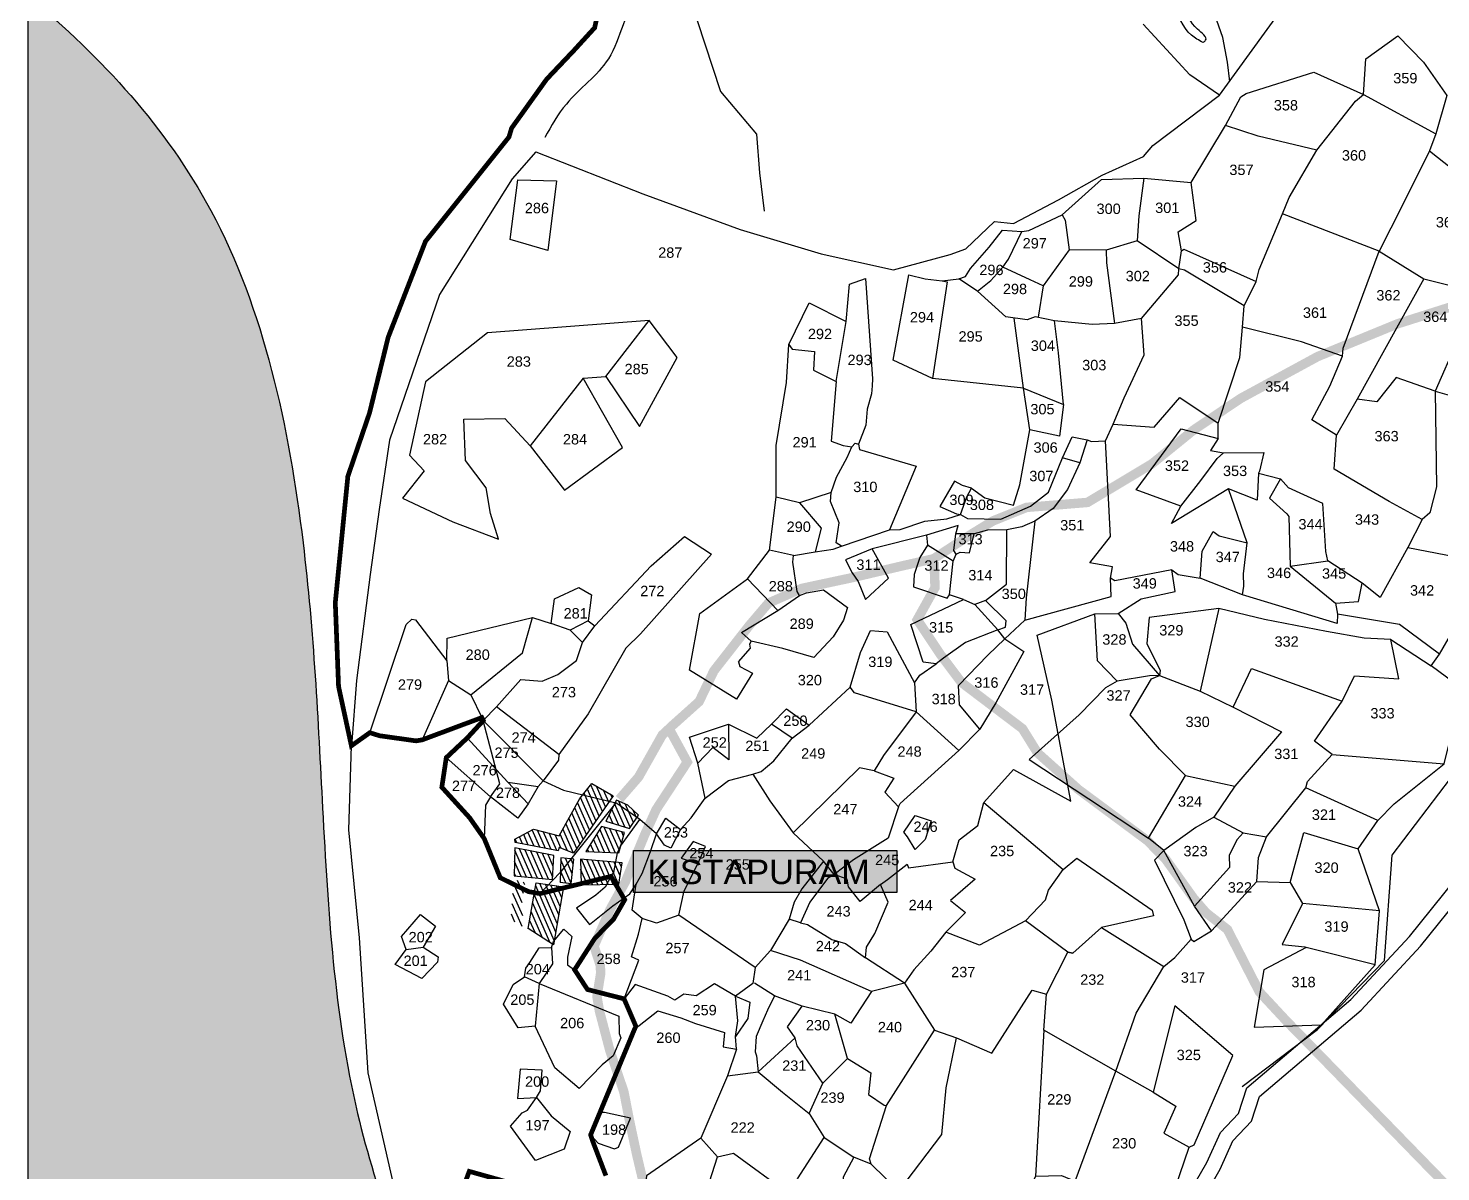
# Model space of a CAD drawing. Header units: millimetres. Extents: x 380985 to 388846, y 1838250 to 1848297.
# Drawn here: x 380985 to 383978, y 1842512 to 1844937 of the extents above; entities that cross this region are included whole.
import ezdxf
from ezdxf.enums import TextEntityAlignment as Align

# ---------------------------------------------------------------- set-up
doc = ezdxf.new("R2010")
doc.units = ezdxf.units.MM
for name, color, linetype in [('BND', 6, 'Continuous'), ('DIMENSION', 1, 'Continuous'), ('Hills', 3, 'Continuous'), ('Plot', 2, 'Continuous'), ('ROADS', 50, 'Continuous'), ('Stream', 4, 'Continuous'), ('TEXT', 7, 'Continuous'), ('VILLAGE AREA', 1, 'Continuous')]:
    doc.layers.add(name, color=color, linetype=linetype)
doc.styles.get("Standard").update_dxf_attribs({"font": 'arial.ttf'})

# ---------------------------------------------------------------- blocks, each defined once
blk = doc.blocks.new('CHITT')
at = {"layer": 'BND', "lineweight": 30, "const_width": 10}
for points in [[(-3159.1, -799.9), (-3122.5, -700.3), (-2973.2, -742.1)], [(-2832.9, -709.4), (-2861.5, -634.6), (-2865.2, -622.8), (-2772.1, -398.7), (-2769.3, -392.8), (-2794.4, -334.5), (-2872, -314.7), (-2899.2, -272.9), (-2880.2, -243.3), (-2856.2, -205.9), (-2816.9, -166.2), (-2793, -124.4), (-2822.1, -74.9), (-2972.3, -111.5), (-2996.7, -107.3), (-3056.8, -77.8), (-3090.8, 5.3), (-3121.8, 49.5), (-3180.6, 114.1), (-3171.2, 176.8), (-3126.7, 218.6), (-3092.8, 255.4), (-3095.9, 261.7), (-3222.3, 214.5), (-3235.3, 212.4), (-3312.4, 223.2), (-3333.3, 229.7), (-3372.3, 201.9), (-3399.5, 327.7), (-3406.4, 505.4), (-3379.8, 773.1), (-3334, 907.1), (-3294.3, 1068.1), (-3215.3, 1271.2), (-3038.4, 1492.4), (-3032.6, 1511.6), (-2958.3, 1615.3), (-2899.9, 1676.9), (-2856.7, 1724.2), (-2839.3, 1802.7)]]:
    blk.add_lwpolyline(points, dxfattribs=at)
at = {"layer": 'Hills', "color": 0}
for points in [[(-2037.8, -2398.7), (-2156.4, -2301.2), (-2162.9, -2186), (-2135.6, -2059.1), (-2175.5, -1890.8), (-2221.6, -1821.9), (-2261.9, -1710.2), (-2232.6, -1631.1), (-2239.8, -1550.5), (-2180.8, -1501.8), (-2171.8, -1434.2), (-2053.3, -1343.2), (-1976, -1253.7), (-1917.8, -1136.8), (-1776.1, -1029.2), (-1647.4, -884.1), (-1641.7, -825.2), (-1559.2, -681.4), (-1530.5, -618.1), (-1492.3, -577.5), (-1474.5, -523.2), (-1253.8, -335.8), (-1129.7, -202.2), (-1033.6, -83.2)], [(-2017.8, -2374.5), (-2125.9, -2285.7), (-2131.3, -2188.5), (-2103.5, -2058.8), (-2146.3, -1878), (-2193.4, -1807.7), (-2228.5, -1710.4), (-2200.7, -1635.4), (-2207.1, -1564.2), (-2151.3, -1518.2), (-2142.4, -1451.1), (-2031.6, -1366.1), (-1949.7, -1271.2), (-1893, -1157.3), (-1754.6, -1052.3), (-1617.1, -897.2), (-1611.1, -835), (-1531.2, -695.7), (-1504.1, -635.8), (-1464.6, -593.9), (-1447.4, -541.4), (-1232.1, -358.5), (-1106, -222.8), (-1009.3, -103)]]:
    blk.add_lwpolyline(points, dxfattribs=at)
at = {"layer": 'Plot', "color": 0}
for points in [[(-1510.3, 1610.3), (-1515.2, 1651), (-1525.1, 1703.2), (-1559.1, 1800.7)], [(-2981.6, 1461), (-2754.6, 1372.4), (-2548.3, 1296.5), (-2376.9, 1244.9), (-2223.5, 1211), (-2103.3, 1243.5), (-2069.7, 1255.4), (-2009.3, 1313.2), (-1968.8, 1309.3), (-1873.5, 1359.7), (-1781.1, 1411.5), (-1693.5, 1451.6), (-1673.4, 1474.7), (-1532.6, 1581.1), (-1367.5, 1808.8)], [(-1532.6, 1581.1), (-1595.2, 1624.1), (-1694.3, 1731.8)], [(-2639.6, 1739.7), (-2589.9, 1589.1), (-2513.9, 1498.7), (-2507.4, 1416.3), (-2497.7, 1335.2)], [(-2551.8, 380.1), (-2549.3, 370.3), (-2522.5, 356.1), (-2555.8, 300.5), (-2655.4, 362.4), (-2633.6, 482.5), (-2532.8, 555.6), (-2486.1, 616.5), (-2472.2, 728.8), (-2472, 838.9), (-2450.1, 972.1), (-2444.9, 1052.6), (-2402.4, 1141.1), (-2323.7, 1101.2), (-2316.7, 1180.9), (-2282.9, 1192.4), (-2267.5, 979.8), (-2268.3, 965), (-2269.6, 947.8), (-2279, 915.6), (-2281.9, 881.8), (-2297.6, 841.6), (-2295.6, 829.9), (-2175.4, 794.7), (-2231.6, 660), (-2209.3, 660.3), (-2156.6, 678.3), (-2110.6, 682.9), (-2081.2, 692.1), (-2068.1, 729.8), (-2058, 748.2), (-2029.7, 727.9), (-1969, 712.2), (-1955.7, 754.9), (-1934.1, 872), (-1947.7, 960), (-2140.4, 980.6), (-2224.3, 1019.2), (-2190.8, 1200.6), (-2156.2, 1191.6), (-2120.2, 1187.7), (-2084.8, 1191.7), (-2070.4, 1196.6), (-2060, 1213.5), (-2020.7, 1258.8), (-1992.5, 1295.1), (-1951.2, 1292), (-1936.4, 1294.3), (-1865.6, 1327.7), (-1782.8, 1402.6), (-1692.5, 1405.4), (-1592.2, 1396.4), (-1519.9, 1516.8), (-1487, 1578.1), (-1475.9, 1584.5), (-1332.4, 1629.7), (-1227, 1582.8), (-1222.4, 1658.4), (-1154.3, 1707.3), (-1099.9, 1651.1), (-1050.8, 1580.9), (-1074, 1499.3), (-1087.2, 1463.2), (-992.8, 1388.3)], [(-1944.8, 468.3), (-1761.8, 518.7), (-1763.5, 557.4), (-1759.2, 581.4), (-1807.1, 590), (-1763.5, 645.9), (-1774, 848.3), (-1757.4, 884), (-1670.9, 877.2), (-1616.2, 940.2), (-1535.3, 885.7), (-1489.4, 1025.1), (-1483.8, 1089.7), (-1480.2, 1134.4), (-1454.3, 1186.5), (-1448.5, 1211.6), (-1398.8, 1329.6), (-1384.8, 1364.2), (-1326.4, 1464.8), (-1243.9, 1568.3), (-1227, 1582.8), (-1074, 1499.3), (-1087.2, 1463.2), (-1144.5, 1348.1), (-1193.9, 1250.3), (-1398.8, 1329.6)], [(-1532.6, 1581.1), (-1532.6, 1581.1), (-1532.6, 1581.1)], [(-1326.4, 1464.8), (-1450.1, 1494.3), (-1519.9, 1516.8)], [(-2981.6, 1461), (-3031.8, 1403.6), (-3185.9, 1158.9), (-3291.6, 849.9), (-3313.1, 703.2), (-3332.6, 564.9), (-3361.2, 340.1), (-3372.3, 201.9), (-3333.3, 229.7), (-3256.4, 459.3), (-3244.5, 470.6), (-3236.5, 469.3), (-3170.1, 381.7), (-3169.2, 430.3), (-2988.3, 473.6), (-2948.9, 461.1), (-2941.6, 513.5), (-2890, 537.8), (-2863.3, 522.2), (-2870.8, 466.6), (-2856.1, 456.6)], [(-3019.5, 1401.8), (-2937.6, 1399.9), (-2956.1, 1252), (-3035.7, 1275.1), (-3019.5, 1401.8)], [(-1692.5, 1405.4), (-1703.3, 1325.5), (-1707.1, 1272.2)], [(-1697.5, 1107.6), (-1619.2, 1200.5), (-1618.7, 1213.4), (-1613, 1251.4), (-1620, 1291.4), (-1581.7, 1315.4), (-1592.2, 1396.4)], [(-1865.6, 1327.7), (-1859.3, 1316.6), (-1851, 1253.7), (-1905.9, 1177.2), (-1916.8, 1110.3)], [(-2045.3, 1165.9), (-2017.2, 1188.2), (-1991.9, 1216.8), (-1979.4, 1233.4), (-1951.2, 1292)], [(-934.3, 1302.8), (-983.7, 1163.2), (-1075.3, 954), (-1020.6, 937.9), (-985.3, 923.3), (-933.3, 911.8)], [(-1480.2, 1134.4), (-1606.4, 1210.4), (-1618.7, 1213.4), (-1707.1, 1272.2), (-1772.7, 1252.5), (-1851, 1253.7)], [(-1772.7, 1252.5), (-1771.7, 1225.8), (-1755.1, 1097.3)], [(-1613, 1251.4), (-1613, 1251.4), (-1607.9, 1254.7), (-1454.3, 1186.5)], [(-1284.3, 860.4), (-1337, 893.1), (-1298.8, 964.2), (-1271.4, 1027.7), (-1270.4, 1045.2), (-1193.9, 1250.3), (-1099.2, 1191.9), (-983.7, 1163.2)], [(-1905.9, 1177.2), (-1933.7, 1190.1), (-1991.9, 1216.8)], [(-2120.2, 1187.7), (-2109.5, 1185.7), (-2140.4, 980.6)], [(-1812.8, 850.4), (-1803.9, 847.2), (-1774, 848.3), (-1757.4, 884), (-1734.5, 939.8), (-1692, 1030.7), (-1697.5, 1107.6), (-1755.1, 1097.3), (-1802, 1095.1), (-1882, 1103), (-1923.3, 1111.4), (-1939.8, 1104.8), (-1984.9, 1111.2), (-2045.3, 1165.9), (-2084.8, 1191.7)], [(-1099.2, 1191.9), (-1240.9, 937)], [(-1947.7, 960), (-1967.8, 1108.5)], [(-2881.2, 981), (-2833.2, 985.2), (-2761.6, 878.6), (-2682, 1025.4), (-2741.2, 1103.7), (-3083.7, 1077.6), (-3214.9, 973.2), (-3249, 817.9), (-3217.8, 784.9), (-3264.3, 726.7)], [(-2833.2, 985.2), (-2741.2, 1103.7)], [(-2344.9, 973.9), (-2323.7, 1101.2)], [(-1947.7, 960), (-1863.2, 925.8), (-1873.3, 1034.8), (-1882, 1103)], [(-1271.4, 1027.7), (-1358.5, 1058.1), (-1483.8, 1089.7)], [(-2444.9, 1052.6), (-2438.4, 1042.7), (-2390.7, 1038.1), (-2393.1, 998.6), (-2344.9, 973.9), (-2355.1, 847.8), (-2330, 838.5), (-2311.3, 835.9), (-2304.8, 843.5), (-2297.6, 841.6)], [(-3264.3, 726.7), (-3157.1, 677), (-3060.6, 640.2), (-3077.2, 694.6), (-3086.6, 749), (-3130.1, 806.9), (-3133.7, 894.5), (-3046.9, 895.9), (-2993.2, 838), (-2920.4, 744), (-2797.9, 834), (-2881.2, 981), (-2993.2, 838)], [(-1075.3, 954), (-1157.7, 982.7), (-1199.1, 931.3), (-1240.9, 937), (-1284.3, 860.4)], [(-1075.3, 954), (-1072.4, 750.9), (-1086.9, 696), (-1102.7, 681.9), (-1173.1, 719.7), (-1289.4, 788.2), (-1284.3, 860.4)], [(-1863.2, 925.8), (-1871.8, 858), (-1934.1, 872)], [(-1633.4, 575), (-1619.9, 565), (-1573, 557.1), (-1569, 614.4), (-1545.9, 656.4), (-1532.8, 646.8), (-1473.6, 631.9), (-1513.4, 746.4), (-1633.9, 673.1), (-1614, 709.7), (-1708.9, 744.3), (-1613.9, 874.1), (-1535.4, 853.4), (-1535.3, 885.7)], [(-2081.2, 692.1), (-2066.8, 684), (-1995.9, 682.6), (-1933, 709.9), (-1894.9, 739.6), (-1865.2, 812.4), (-1844.9, 857), (-1812.8, 850.4), (-1828.5, 801.7), (-1865.2, 812.4)], [(-1535.4, 853.4), (-1551.1, 827.9), (-1523.6, 823.2), (-1438.7, 824), (-1447.9, 784.4), (-1449.5, 779.7), (-1403.3, 768.2), (-1426.2, 726.9), (-1389.7, 694), (-1385.5, 687.7), (-1382.3, 582.7), (-1302.6, 594.1), (-1307.1, 613.7), (-1313.4, 715.5), (-1386.4, 748.6), (-1403.3, 768.2)], [(-2333.8, 625.2), (-2345.1, 632), (-2338.7, 674.5), (-2356.5, 719.8), (-2355.4, 738.9), (-2344.3, 771.2), (-2321.3, 813.1), (-2311.3, 835.9)], [(-1614, 709.7), (-1571.6, 764.4), (-1537.4, 810.9), (-1523.6, 823.2)], [(-1828.5, 801.7), (-1854.8, 745.2), (-1884.9, 704.8), (-1924, 678.4), (-1951.3, 665.9), (-1983.3, 659.5), (-2024, 659.2), (-2052.1, 651.2), (-2090.9, 651.3), (-2086, 668.9), (-2153.6, 648.2), (-2268.6, 619.3), (-2324.9, 596.1), (-2311, 568.3), (-2297.9, 550.4), (-2282.8, 512.3), (-2233.7, 557), (-2268.6, 619.3)], [(-1449.5, 779.7), (-1452.8, 722.9), (-1513.4, 746.4)], [(-2058, 748.2), (-2077, 753.9), (-2093.7, 763), (-2124.9, 709.4), (-2090, 693.8), (-2081.2, 692.1)], [(-2355.4, 738.9), (-2422.5, 716.7), (-2472.2, 728.8)], [(-2422.5, 716.7), (-2376.6, 663.2), (-2389.6, 613.1)], [(-2435.5, 605.2), (-2389.6, 613.1), (-2351.5, 618.5), (-2333.8, 625.2), (-2231.6, 660)], [(-2028, 510.3), (-1983.7, 544.6), (-1983.3, 659.5)], [(-1924, 678.4), (-1942.4, 515.8), (-1944.8, 468.3), (-1987.4, 428.6), (-2002, 447.8)], [(-1102.7, 681.9), (-1133.1, 622.1), (-1192, 516), (-1229.9, 546.4), (-1302.6, 594.1)], [(-3092.8, 255.4), (-3064.8, 284.2), (-3013.4, 342.4), (-2968.3, 338.9), (-2934.7, 353.4), (-2895.1, 382.6), (-2882.7, 421), (-2856.1, 456.6), (-2737.2, 583.6), (-2666.2, 645.5), (-2608.9, 608.2), (-2759.4, 439.4), (-2790.4, 409.1), (-2870.8, 269.8), (-2932.4, 183.4), (-2933, 171.5), (-2965.8, 127.5), (-2976.7, 115.9), (-2997.4, 78.8), (-3019.8, 48.4), (-3077.6, 93.7), (-3087.8, 76.2), (-3090.8, 5.3)], [(-2270.4, -685.2), (-2274, -673.4), (-2238.5, -561), (-2136.5, -400.8), (-2089.9, -417.3), (-2015.2, -450), (-1929.7, -316), (-1899.2, -324.6), (-1853.6, -235.7), (-1843, -237.7), (-1782.2, -183.3), (-1650.6, -265.7), (-1650.6, -265.7), (-1626.9, -247.2), (-1592.2, -207.9), (-1586.5, -213.2), (-1549.5, -190.2), (-1453.3, -85.6), (-1449.8, -35.1), (-1432.9, 9.2), (-1349.1, 112.9), (-1345.7, 125.9), (-1293.8, 183.2), (-1330.7, 211.9), (-1272.1, 296.2), (-1246.5, 350.1), (-1152.1, 343.8), (-1169.3, 427), (-1083.4, 371.3), (-1066.1, 396), (-1013.7, 486.7)], [(-2153.6, 648.2), (-2151.5, 627), (-2167.6, 601.1), (-2179.8, 565.2), (-2181.1, 538.8), (-2109.6, 515), (-2104.3, 522), (-2096.5, 593.6), (-2151.5, 627)], [(-2096.5, 593.6), (-2090.5, 608.2), (-2095.2, 616.3), (-2090.9, 651.3)], [(-2090.5, 608.2), (-2081.7, 612.5), (-2062.1, 611), (-2052.1, 651.2)], [(-1483.5, 522), (-1480.9, 540.3), (-1481.7, 566.3), (-1473.6, 631.9)], [(-2468.7, 488.5), (-2422.8, 520.6), (-2427.8, 528.9), (-2436.8, 590.9), (-2435.5, 605.2), (-2486.1, 616.5)], [(-1133.1, 622.1), (-990.6, 595)], [(-2097.5, -43.8), (-2084.3, 2.7), (-2044.4, 33.3), (-2032.1, 82), (-1969.3, 151.6), (-1847.3, 84.4), (-1887.6, 298.7), (-1918.5, 436.6), (-1796.4, 482), (-1747.1, 482.5), (-1698.7, 513.6), (-1626, 529), (-1633.4, 575), (-1754.5, 551.6), (-1763.5, 557.4)], [(-1382.3, 582.7), (-1286.8, 504.3), (-1282.4, 481.2), (-1282.7, 461), (-1483.5, 522), (-1573, 557.1)], [(-1484.2, -520.3), (-1324.4, -399.4), (-1182.8, -253.1), (-1166.3, -30), (-1018.1, 165), (-877.8, 207.4), (-793.5, 247.1), (-694.6, 351.4), (-627.9, 424.7), (-597.4, 497.2), (-613.9, 593.1)], [(-2551.8, 380.1), (-2526.2, 408.7), (-2527.8, 417.1), (-2525.3, 424), (-2545.7, 442.2), (-2468.7, 488.5), (-2532.8, 555.6)], [(-1286.8, 504.3), (-1238, 508.1), (-1229.9, 546.4)], [(-2422.8, 520.6), (-2407.4, 526.4), (-2372, 532.8), (-2320.6, 494.8), (-2329, 468.3), (-2350.9, 433), (-2392.3, 389.3), (-2457.8, 408.4), (-2525.3, 424)], [(-2179.1, 335.7), (-2167.2, 351.7), (-2133.1, 375.4), (-2160.5, 379.4), (-2186.3, 458.9), (-2074.6, 512.2), (-2104.3, 522)], [(-2074.6, 512.2), (-2051, 501.2), (-2002, 447.8), (-2070.6, 420.6), (-2117.4, 387.9), (-2133.1, 375.4)], [(-2002, 447.8), (-1986.2, 453.4), (-1984.5, 467.2), (-2028, 510.3), (-2051, 501.2)], [(-1749.5, 339.2), (-1791.2, 381.7), (-1796.4, 482)], [(-1747.1, 482.5), (-1730.8, 462.2), (-1716.7, 417.5), (-1659.7, 351.3)], [(-1169.3, 427), (-1226, 430.3), (-1305.9, 444), (-1437.1, 469.5), (-1534, 492.9), (-1681.7, 473.7), (-1686.7, 418.8), (-1658.4, 361.6), (-1659.7, 351.3), (-1573.4, 317.8), (-1503.5, 283.7), (-1401, 231.8), (-1500.2, 116.4), (-1544.7, 50.3), (-1582.3, 28.7), (-1650.4, -20.3), (-1682.8, 6.1), (-1604.7, 138.8), (-1500.2, 116.4)], [(-1534, 492.9), (-1573.4, 317.8)], [(-1066.1, 396), (-1150.6, 458.9), (-1282.4, 481.2)], [(-3118.8, 309.8), (-3009.7, 399.2), (-2988.3, 473.6)], [(-2870.8, 466.6), (-2908.5, 447), (-2948.9, 461.1)], [(-2908.5, 447), (-2882.7, 421)], [(-2573.1, 247.7), (-2513.3, 217.8), (-2481.9, 248.1), (-2449.8, 280), (-2402.4, 245.7), (-2315.5, 326.5), (-2293.3, 399.8), (-2271.9, 446.1), (-2236.7, 443.5), (-2179.1, 335.7), (-2175.2, 274), (-2306.2, 314.4), (-2315.5, 326.5)], [(-1987.4, 428.6), (-1947.4, 401.8), (-2006.3, 293.1), (-2040.2, 237), (-2083.6, 288.8), (-2085.4, 329.6), (-2023.1, 393.8), (-1987.4, 428.6)], [(-3170.1, 381.7), (-3166.3, 340.5), (-3222.3, 214.5)], [(-1503.5, 283.7), (-1464.2, 365.5), (-1272.1, 296.2)], [(-1453.3, -85.6), (-1382.3, -87.9), (-1353.4, 17.9), (-1238.7, -16.5), (-1196.6, 43.3), (-1162.3, 78.9), (-1056.5, 163.7), (-1033.3, 255), (-1019.1, 323.3), (-1083.4, 371.3)], [(-3166.3, 340.5), (-3118.8, 309.8), (-3095.9, 261.7)], [(-1659.7, 351.3), (-1680.8, 350.1), (-1749.5, 339.2), (-1774.3, 324.7), (-1829.7, 267.8), (-1936, 172.8), (-1682.8, 6.1)], [(-1604.7, 138.8), (-1659.5, 195.1), (-1721.7, 267.6), (-1676.4, 344.1), (-1659.7, 351.3)], [(-2932.4, 183.4), (-3064.8, 284.2)], [(-2175.2, 274), (-2244.8, 181.4), (-2264.2, 148.5), (-2295.7, 155.1), (-2436, 17.4)], [(-2212.6, 72.8), (-2208.9, 79.3), (-2084.7, 192.3), (-2175.2, 274)], [(-3077.6, 93.7), (-3057.5, 121.3), (-3092.8, 255.4)], [(-3092.8, 255.4), (-2965.8, 127.5)], [(-2675, 24.5), (-2652.5, 49), (-2622.8, 90.8), (-2637.7, 165.3), (-2655.9, 220.4), (-2573.1, 247.7), (-2572.3, 172.5), (-2606.2, 198.1), (-2637.7, 165.3)], [(-2622.8, 90.8), (-2572.7, 128.7), (-2521.7, 142), (-2504.1, 147.5), (-2477, 170.2), (-2438.2, 217.8), (-2402.4, 245.7)], [(-2438.2, 217.8), (-2481.9, 248.1)], [(-3040.9, 125.1), (-3126.7, 218.6)], [(-2084.7, 192.3), (-2040.2, 237)], [(-3205.1, -862.4), (-3279.6, -742), (-3337, -491.1), (-3355.3, -205), (-3377.7, 24.1), (-3372.3, 201.9)], [(-1293.8, 183.2), (-1056.5, 163.7)], [(-3077.6, 93.7), (-3171.2, 176.8)], [(-2997.4, 78.8), (-3040.9, 125.1), (-2976.7, 115.9)], [(-2965.8, 127.5), (-2922.6, 108.1), (-2811.6, 81.1)], [(-2521.7, 142), (-2485.2, 85), (-2436, 17.4), (-2371.7, -42.9), (-2417.5, -101.2), (-2434.1, -129.9), (-2444.1, -165.3), (-2483.7, -232.4), (-2516.4, -267.8), (-2678.6, -157.3), (-2725.5, -174.3), (-2756, -164.2), (-2777.5, -146.7), (-2768.4, -91.4)], [(-2264.2, 148.5), (-2222.4, 133.4), (-2242, 103.4), (-2212.6, 72.8), (-2234.9, 5.9), (-2308.1, -39.5), (-2348.8, -70.9), (-2371.7, -42.9)], [(-1196.6, 43.3), (-1349.1, 112.9)], [(-2822.1, -74.9), (-2816.2, -66.4), (-2808.4, -24.7), (-2801.8, -10.9), (-2761.3, 45.6), (-2811.6, 81.1), (-2930.2, -67.6), (-2972.3, -111.5)], [(-2032.1, 82), (-1863.5, -60.4), (-1835, -36.1), (-1675, -146.2), (-1672.3, -158.8), (-1782.2, -183.3), (-1843, -237.7), (-1853.6, -235.7), (-1943.5, -169.1), (-1901.1, -124.5), (-1894.6, -104.4), (-1863.5, -60.4)], [(-2822.1, -74.9), (-2834.3, -97.9), (-2854, -114.9), (-2894.9, -142.4), (-2867.6, -176.6), (-2818.3, -137.6), (-2782.1, -111.8), (-2768.4, -91.4), (-2756, -68.5), (-2738.5, -22), (-2725.6, 15.3), (-2761.3, 45.6)], [(-2725.6, 15.3), (-2705.7, 48.5), (-2675, 24.5), (-2695.4, -15.4), (-2708.5, -8.9), (-2725.6, 15.3)], [(-2177.6, 54.1), (-2143.2, 43), (-2156, 3.6), (-2177.4, -17.6), (-2193.4, 9.2), (-2201.5, 19), (-2177.6, 54.1)], [(-1544.7, 50.3), (-1482.4, 17.3), (-1432.9, 9.2)], [(-1482.4, 17.3), (-1495.1, 3.2), (-1511.7, -30), (-1511.5, -56), (-1585.7, -138.3)], [(-2678.6, -157.3), (-2667.1, -105.9), (-2637.8, -48.1), (-2622.1, -11.8), (-2647.8, -1.2), (-2673.1, -36), (-2637.8, -48.1)], [(-1650.4, -20.3), (-1670.1, -40.6), (-1608.1, -166.9), (-1592.2, -207.9)], [(-1549.5, -190.2), (-1585.7, -138.3), (-1650.4, -20.3)], [(-1202.7, -262.1), (-1193.2, -148.3), (-1238.7, -16.5)], [(-2250.7, -92.3), (-2236, -81.3), (-2194, -48.7), (-2191.5, -56.6), (-2097.5, -43.8), (-2093.6, -57.6), (-2050.1, -80.9), (-2102.5, -126.3), (-2070.7, -151.2), (-2112.1, -192.9), (-2144.3, -233.3), (-2179.9, -272.8), (-2199.7, -301.4), (-2282.8, -247.3)], [(-2348.8, -70.9), (-2363, -79.6), (-2400.9, -129.8), (-2420.2, -173.3), (-2444.1, -165.3)], [(-2420.2, -173.3), (-2405.6, -176.7), (-2354.2, -208.9), (-2324.9, -217.2), (-2282.8, -247.3), (-2280.7, -225.2), (-2263.2, -195.8), (-2234.9, -129.9), (-2250.7, -92.3), (-2293.7, -128.2), (-2318.8, -97), (-2321.2, -80.6), (-2348.8, -70.9)], [(-1382.3, -87.9), (-1356.6, -132.5), (-1399.6, -219.5), (-1351.6, -224.1), (-1348.7, -226), (-1438.2, -273.3), (-1459, -394.5), (-1316.2, -389.6), (-1202.7, -262.1), (-1348.7, -226)], [(-1193.2, -148.3), (-1356.6, -132.5)], [(-3265.9, -202.1), (-3226.1, -155.9), (-3194.2, -180.7), (-3220.4, -224.9), (-3188.1, -245.5), (-3189.7, -256.7), (-3222.8, -291.7), (-3279.2, -261.7), (-3256.3, -230.2), (-3265.9, -202.1)], [(-2794.4, -334.5), (-2762.8, -252.5), (-2778.4, -245.3), (-2763.8, -197.3), (-2756, -164.2)], [(-1943.5, -169.1), (-2041.2, -220.9), (-2112.1, -192.9)], [(-2889.3, -524.8), (-2940.8, -480.5), (-2983.1, -392.8), (-3018.9, -395.7), (-3050.1, -345.7), (-3029.1, -304.3), (-3005.7, -288.2), (-3002.9, -269.3), (-2994.4, -257.3), (-2974.6, -226.5), (-2948.3, -225.7), (-2943.9, -213.2), (-2922.2, -186.9), (-2904.8, -202.6), (-2914, -246.3), (-2914.4, -262.5), (-2899.2, -272.9)], [(-3256.3, -230.2), (-3220.4, -224.9)], [(-2948.3, -225.7), (-2945.7, -260.1), (-2974.1, -301.8), (-2805.8, -371.5), (-2804.5, -407.7), (-2801.3, -417.1), (-2817.5, -455.5), (-2840.5, -474.6), (-2889.3, -524.8)], [(-2199.7, -301.4), (-2270.2, -319.3), (-2420.2, -252.4), (-2483.7, -232.4)], [(-2516.4, -267.8), (-2521.2, -302.1), (-2557.9, -328.6), (-2602.6, -302.8), (-2641.7, -328.2), (-2667.6, -324.5), (-2686.7, -337.6), (-2701.5, -328.7), (-2770.9, -304.2), (-2794.4, -334.5)], [(-1922.6, -710.7), (-1867.1, -708.9), (-1838.2, -721.1), (-1752.3, -488.1), (-1708.7, -364.7), (-1650.6, -265.7)], [(-2974.1, -301.8), (-3005.7, -288.2)], [(-2974.1, -301.8), (-2983.1, -392.8)], [(-2772.1, -398.7), (-2722.9, -360), (-2674.2, -374.7), (-2643.3, -387), (-2581.5, -405.7), (-2584.1, -436.2), (-2556.2, -441.3), (-2558.5, -414.5), (-2553.2, -381.5), (-2557.9, -328.6), (-2527.7, -341.8), (-2531.7, -376.3), (-2558.5, -414.5)], [(-2270.2, -319.3), (-2314, -385.9), (-2347.5, -366.7), (-2416.6, -350.1), (-2475.5, -328.1), (-2517.9, -301.2)], [(-2475.5, -328.1), (-2490.4, -358.4), (-2500.1, -381.2), (-2514.3, -414.5), (-2516.2, -446.9), (-2513.4, -455.6), (-2509.8, -489.1), (-2458.8, -532.6), (-2401.7, -577.5), (-2370.6, -628.5)], [(-2199.7, -301.4), (-2136.5, -400.8)], [(-1673.2, -532.4), (-1752.3, -488.1), (-1904.8, -401.2), (-1899.2, -324.6)], [(-2574.8, -497.7), (-2509.8, -489.1), (-2431.4, -417.2), (-2447.7, -393.7), (-2416.6, -350.1)], [(-1996.1, -1140.2), (-1974.7, -1103), (-1806, -1004.8), (-1697.2, -942.8), (-1596.7, -649.3), (-1585.9, -644.1), (-1503.9, -454.6), (-1627.3, -349.5), (-1673.2, -532.4), (-1624.8, -561.8), (-1650.1, -619), (-1596.7, -649.3)], [(-2373.1, -513.4), (-2320.7, -460.9), (-2347.5, -366.7)], [(-2401.7, -577.5), (-2373.1, -513.4), (-2427.2, -434.4), (-2431.4, -417.2)], [(-2212.2, -742.5), (-2120.9, -621.9), (-2111.4, -522.9), (-2089.9, -417.3)], [(-1904.8, -401.2), (-1922.6, -710.7), (-1984.3, -845.5), (-2071.8, -1009.7), (-1974.7, -1103)], [(-2556.2, -441.3), (-2574.8, -497.7), (-2631.8, -629.7), (-2747.1, -709.6), (-2755.1, -787.2)], [(-2320.7, -460.9), (-2271.2, -491.4), (-2276.3, -537.6), (-2243.1, -559.6), (-2238.5, -561)], [(-2979.8, -543.6), (-2971.7, -529.5), (-2967.6, -486), (-3014.6, -483.6), (-3020, -545.6), (-2979.8, -543.6)], [(-3035.3, -604.7), (-3010, -576.4), (-2999, -570.5), (-2979.8, -543.6), (-2948.7, -582.9), (-2908.6, -616.1), (-2921, -653.1), (-2981.9, -677.2), (-3035.3, -604.7)], [(-2865.2, -622.8), (-2849, -640.8), (-2814.7, -652.5), (-2806.4, -648.8), (-2780.8, -587.8), (-2835.9, -575.8), (-2842.3, -575.4)], [(-2760, -790.6), (-2677.4, -824), (-2636.4, -807.9), (-2636.9, -795), (-2596.6, -669.3), (-2562.2, -661.4), (-2444.4, -747.8), (-2427.1, -715.9), (-2370.6, -628.5), (-2307.7, -669.9), (-2329.8, -712.5), (-2337.7, -801), (-2272.7, -824.4), (-2212.2, -742.5), (-2270.4, -685.2), (-2307.7, -669.9)], [(-2596.6, -669.3), (-2631.8, -629.7)]]:
    blk.add_lwpolyline(points, dxfattribs=at)
at = {"layer": 'Stream'}
for points in [[(-1567.2, 1692.9), (-1561.8, 1697.7), (-1578.9, 1721.5), (-1607, 1766.4), (-1678.9, 1922.5), (-1681.5, 1962.3), (-1645.1, 1999.1), (-1571.9, 2065.2), (-1547.3, 2101.3), (-1551.2, 2114), (-1617.3, 2054.7), (-1699.4, 1999.6), (-1726.3, 2001.1), (-1779.4, 2056.7), (-1850.2, 2094.7), (-1923.7, 2117.9), (-2043.8, 2173), (-2101.9, 2196.6), (-2141.9, 2243.3), (-2144.6, 2320.2), (-2149.1, 2371), (-2166.4, 2406.7), (-2215.9, 2464.7), (-2235, 2527.6), (-2250.7, 2588.7)], [(-1567.2, 1692.9), (-1592, 1708.5), (-1630.1, 1775.5), (-1669.8, 1855.2), (-1698.2, 1929.6), (-1730.9, 1975.2), (-1803.9, 2031.4), (-1899.8, 2074.7), (-1937.6, 2086.9), (-1992.2, 2097.3), (-2058.3, 2130.7), (-2106.1, 2153.1), (-2133.2, 2162.2), (-2159.4, 2162.4), (-2178.1, 2149.1), (-2264, 2038.4), (-2361.6, 1931.2), (-2479.2, 1855.6), (-2566.7, 1822.9), (-2646.9, 1820.4), (-2728.7, 1825.3), (-2759.6, 1801.2), (-2827.7, 1658.3), (-2916.7, 1562.5), (-2962.4, 1491.8)]]:
    blk.add_spline(points, degree=3, dxfattribs=at)
at = {"layer": 'DIMENSION', "color": 0}
for s, p in [('359', (-1138.5, 1617.3)), ('358', (-1391.6, 1559.9)), ('360', (-1247.3, 1453.7)), ('357', (-1485.8, 1423)), ('286', (-2979.1, 1342)), ('300', (-1767.3, 1340.4)), ('301', (-1643.1, 1342.5)), ('365', (-1048.2, 1311.9)), ('287', (-2696.4, 1247.5)), ('297', (-1923.9, 1267.3)), ('356', (-1542.1, 1216.2)), ('296', (-2015.7, 1210.8)), ('299', (-1826.2, 1186.4)), ('302', (-1705.6, 1197.8)), ('298', (-1965.8, 1170.4)), ('362', (-1174.3, 1157)), ('294', (-2163, 1110.5)), ('355', (-1602.2, 1103.2)), ('361', (-1329.9, 1120.2)), ('364', (-1075.1, 1111.5)), ('292', (-2379.1, 1075.1)), ('295', (-2059.9, 1069.8)), ('304', (-1906.7, 1050.2)), ('283', (-3017.4, 1016.6)), ('293', (-2295.2, 1020)), ('303', (-1797.8, 1009.1)), ('285', (-2767.7, 1000.7)), ('354', (-1409.8, 963.8)), ('305', (-1907.6, 915.6)), ('363', (-1178.2, 858.4)), ('282', (-3194.9, 851.9)), ('284', (-2898.3, 851.8)), ('291', (-2411.7, 845.5)), ('306', (-1900.9, 834.3)), ('307', (-1909.9, 773.9)), ('352', (-1622.5, 795.8)), ('353', (-1499.3, 784.8)), ('310', (-2283, 750.8)), ('309', (-2079.2, 723.4)), ('308', (-2035.9, 712.8)), ('343', (-1219.6, 681.6)), ('290', (-2424.1, 666.3)), ('351', (-1844.4, 669.6)), ('344', (-1339.4, 671.6)), ('313', (-2059.9, 639.9)), ('348', (-1611.8, 624.8)), ('347', (-1514.8, 602.3)), ('311', (-2276.3, 585.9)), ('312', (-2132.2, 584.1)), ('314', (-2039.1, 563.7)), ('346', (-1406.1, 568.5)), ('345', (-1289.4, 567.2)), ('272', (-2734.5, 530.1)), ('288', (-2462.1, 540.3)), ('349', (-1690.8, 546.2)), ('342', (-1102.9, 531.4)), ('350', (-1968.4, 524.1)), ('281', (-2896.9, 482.8)), ('289', (-2417.9, 460.7)), ('315', (-2122.3, 453.1)), ('332', (-1390.1, 423)), ('280', (-3104.6, 395.1)), ('319', (-2251.2, 380)), ('279', (-3248.1, 331.8)), ('320', (-2400.6, 341.2)), ('316', (-2026.4, 336)), ('317', (-1929.5, 321)), ('273', (-2921.9, 315.7)), ('318', (-2116.9, 301.1)), ('333', (-1186.9, 270.9)), ('250', (-2431.2, 255.1)), ('330', (-1578.7, 252.7)), ('274', (-3007.1, 219.5)), ('252', (-2602.2, 209)), ('251', (-2511.7, 201.8)), ('275', (-3043.4, 187.3)), ('249', (-2393.5, 185.7)), ('248', (-2189.3, 189.8)), ('331', (-1390.7, 184.8)), ('276', (-3089.9, 150.1)), ('277', (-3133.5, 117.1)), ('278', (-3040.4, 102.4)), ('324', (-1594.8, 83.8)), ('247', (-2325.2, 67.7)), ('321', (-1311, 55.9)), ('246', (-2155.4, 30.4)), ('253', (-2684.5, 18.4)), ('254', (-2630.5, -26)), ('245', (-2236.7, -40.1)), ('323', (-1583.2, -21.3)), ('255', (-2553.4, -49.6)), ('320', (-1305.4, -56.4)), ('256', (-2706.5, -85.3)), ('322', (-1489.2, -98.3)), ('243', (-2339.8, -149)), ('244', (-2165.6, -135.7)), ('319', (-1284.4, -181.3)), ('202', (-3225.4, -203.7)), ('258', (-2827.1, -249.8)), ('257', (-2681.1, -226.8)), ('242', (-2362.3, -222.7)), ('201', (-3236.1, -253.8)), ('204', (-2977.2, -271.6)), ('241', (-2423.2, -284.6)), ('232', (-1802, -293.8)), ('317', (-1588.7, -289.3)), ('318', (-1354.3, -298.9)), ('205', (-3009.9, -336.3)), ('259', (-2623.6, -358.4)), ('206', (-2904.3, -385.9)), ('230', (-2383.3, -390.4)), ('240', (-2230.8, -394.5)), ('260', (-2700.3, -417)), ('325', (-1597.4, -453.5)), ('231', (-2433.6, -476.1)), ('200', (-2978.6, -509.9)), ('197', (-2977.8, -602.6)), ('198', (-2815.5, -611.8))]:
    blk.add_text(s, height=22, dxfattribs=at).set_placement(p, align=Align.MIDDLE_CENTER)
for s, p in [('329', (-1660.1, 435.8)), ('328', (-1780.7, 416.4)), ('327', (-1772, 297.7)), ('235', (-2018.7, -32.1)), ('237', (-2101.1, -288.7)), ('239', (-2378.2, -555)), ('229', (-1897.6, -558.7)), ('222', (-2568.6, -618.3)), ('230', (-1760.1, -651.8))]:
    blk.add_text(s, height=22, dxfattribs=at).set_placement(p)

msp = doc.modelspace()

# ---------------------------------------------------------------- hatches: boundary and pattern name
h = msp.add_hatch()
h.set_pattern_fill('DASH,_O', color=4, scale=20, angle=45)
h.set_pattern_definition([(45, (0, 0), (7e-15, 89.8025612), [63.5, -63.5])])
edge = h.paths.add_edge_path()
edge.add_spline(control_points=[(388718.2, 1839990.7), (388580.2, 1839963.3), (388267.3, 1839901), (387855.9, 1839801.7), (387475.2, 1839575.2), (387094.4, 1839473.5), (386684, 1839375.2), (386279.4, 1839179.1), (385788, 1839251.2), (385390.9, 1839342.9), (385017, 1839397.5), (384652.2, 1839331.6), (384230.5, 1839388.5), (383818.2, 1839598.3), (383335.6, 1839935.9), (382998, 1840537.8), (382398, 1840891), (382107.7, 1841490.9), (381881.2, 1842059.9), (381643.3, 1842668), (381608.6, 1843256.1), (381578.5, 1843897.5), (381439.4, 1844549.9), (381141.9, 1844872.6), (380984.5, 1845004.8)], knot_values=[681.550287, 681.550287, 681.550287, 681.550287, 1104.733733, 1640.486126, 1936.19225, 2424.815522, 2811.604508, 3206.373083, 3741.717331, 4239.921726, 4445.074723, 4866.973381, 5341.050655, 5688.570558, 6248.458721, 7081.488613, 7695.659292, 8262.875186, 9023.485752, 9553.884751, 10205.221495, 10769.52233, 11500.583355, 12112.559309, 12112.559309, 12112.559309, 12112.559309], degree=3, periodic=0)
edge.add_line((380984.5, 1845004.8), (380984.5, 1842124.7))
edge.add_spline(control_points=[(380984.5, 1842124.7), (381142.4, 1841791.7), (381458.8, 1841292.9), (381860.8, 1840714.9), (382152.8, 1840264.9), (382705.8, 1839874.2), (383315.3, 1839408.2), (383832.9, 1839015.9), (384264, 1838837), (384786.2, 1838854.7), (385466.3, 1838780.9), (386121.3, 1838714.7), (386738.2, 1838841.7), (387360.1, 1838940.9), (388053.6, 1839115.2), (388508, 1839191.7), (388718.2, 1839227.2)], knot_values=[593.47484, 593.47484, 593.47484, 593.47484, 1699.853064, 2353.104729, 2713.64595, 3295.736963, 4352.3737, 5035.357019, 5228.200674, 5739.632747, 6566.226218, 7299.515557, 7688.053722, 8448.093622, 9190.633385, 9830.162664, 9830.162664, 9830.162664, 9830.162664], degree=3, periodic=0)
edge.add_line((388718.2, 1839227.2), (388718.2, 1839990.7))
h.paths.add_polyline_path([(385414.9, 1838929.9), (386324, 1838985.6), (386316.4, 1839109.5), (385407.3, 1839053.7)], flags=24)
h.paths.add_polyline_path([(381236.7, 1842193.4), (381742.9, 1841436.3), (381846.1, 1841505.3), (381339.8, 1842262.4)], flags=24)
h = msp.add_hatch(color=2)
h.dxf.hatch_style = 1
h.paths.add_polyline_path([(382267.6, 1843193.3), (382825.6, 1843193.3), (382825.6, 1843104.4), (382267.6, 1843104.4)])
at = {"layer": 'VILLAGE AREA', "linetype": 'ByBlock'}
h = msp.add_hatch(dxfattribs=at)
h.set_pattern_fill('ANSI31', color=256, scale=3.195672, angle=68.5464)
h.set_pattern_definition([(113.54643, (357772.124, 1836958.266), (-9.301448, -4.0533506), [])])
h.paths.add_polyline_path([(382224.4, 1843309.6), (382179.2, 1843335.6), (382153.5, 1843303.5), (382109.6, 1843224.6), (382055.6, 1843238.9), (382016, 1843217.3), (382016.4, 1843210.2), (382107.6, 1843192.7), (382109.5, 1843199.4), (382140.4, 1843187.9)])
h.paths.add_polyline_path([(382248.4, 1843231.2), (382199.5, 1843244.3), (382166.5, 1843191.5), (382236, 1843188.6)])
h.paths.add_polyline_path([(382255.6, 1843289.6), (382231, 1843300.4), (382208.9, 1843255.7), (382258.9, 1843240.3), (382277.7, 1843268.6)])
h.paths.add_polyline_path([(382243.4, 1843166.9), (382154.7, 1843175.3), (382156.2, 1843120.5), (382236, 1843121.8)])
h.paths.add_polyline_path([(382098.3, 1843182.4), (382016, 1843198.7), (382014.5, 1843139.3), (382095.9, 1843131.6)])
h.paths.add_polyline_path([(382140.6, 1843175.1), (382113.5, 1843178.1), (382111.6, 1843126.1), (382135.3, 1843123.3)])
h.paths.add_polyline_path([(382119.3, 1843116.3), (382061.2, 1843124.6), (382044, 1843027.7), (382098, 1842993.6)])
h.paths.add_polyline_path([(382031.3, 1843085.2), (382037.4, 1843125.2), (382013.8, 1843132), (382007.7, 1843046.2), (382033.3, 1843030.8)])
h.paths.add_polyline_path([(382125, 1843126.6), (382181.7, 1843125.1), (382182.5, 1843155.7), (382125.8, 1843157.2)], flags=9)

# ---------------------------------------------------------------- linework, layer by layer
msp.add_lwpolyline([(380984.5, 1848286.5), (388718.2, 1848286.5), (388718.2, 1838250), (380984.5, 1838250)], close=True)
at = {"color": 2}
msp.add_lwpolyline([(382267.6, 1843193.3), (382825.6, 1843193.3), (382825.6, 1843104.4), (382267.6, 1843104.4)], close=True, dxfattribs=at)
at = {"color": 4}
msp.add_open_spline([(380984.5, 1845004.8), (381141.9, 1844872.6), (381439.4, 1844549.9), (381578.5, 1843897.5), (381608.6, 1843256.1), (381643.3, 1842668), (381881.2, 1842059.9), (382107.7, 1841490.9), (382398, 1840891), (382998, 1840537.8), (383335.6, 1839935.9), (383818.2, 1839598.3), (384230.5, 1839388.5), (384652.2, 1839331.6), (385017, 1839397.5), (385390.9, 1839342.9), (385788, 1839251.2), (386279.4, 1839179.1), (386684, 1839375.2), (387094.4, 1839473.5), (387475.2, 1839575.2), (387855.9, 1839801.7), (388267.3, 1839901), (388580.2, 1839963.3), (388718.2, 1839990.7)], degree=3, knots=[681.550287, 681.550287, 681.550287, 681.550287, 1293.526241, 2024.587266, 2588.888101, 3240.224844, 3770.623844, 4531.23441, 5098.450304, 5712.620983, 6545.650875, 7105.539038, 7453.058941, 7927.136215, 8349.034872, 8554.18787, 9052.392265, 9587.736513, 9982.505087, 10369.294074, 10857.917346, 11153.62347, 11689.375862, 12112.559309, 12112.559309, 12112.559309, 12112.559309], dxfattribs=at)
at = {"layer": 'ROADS', "color": 40, "const_width": 20}
for points in [[(382237.4, 1843302.2), (382278.1, 1843349.1), (382328.3, 1843438.2), (382350.9, 1843459.3), (382406.5, 1843509.1), (382437.6, 1843574.1), (382512.7, 1843670.2), (382553.2, 1843717.8), (382624, 1843749), (382732.3, 1843772.1), (382840.1, 1843797.5), (382903.7, 1843811.9), (382979.5, 1843861.6), (383029.3, 1843892.1), (383100.3, 1843920.7), (383229.7, 1843931.3), (383366, 1844013), (383454.4, 1844084.8), (383554.7, 1844152.1), (383717.4, 1844240.5), (383887.4, 1844310.2), (384013.6, 1844350.2)], [(384666.1, 1841939.2), (384513.1, 1842045.9), (384363.5, 1842147.1), (384282, 1842183.7), (383649.8, 1842833.4), (383594, 1842893.4), (383526.1, 1843025.9), (383481, 1843061.3), (383454.3, 1843092.2), (383395.5, 1843174.5), (383356.6, 1843214.2), (383210.3, 1843322.8), (383123.5, 1843400.5), (383091.7, 1843451.7), (382962.4, 1843549.6), (382918.9, 1843607.5), (382868.7, 1843682.7), (382906.4, 1843750.7), (382904.6, 1843804.4)], [(382343.1, 1843450.8), (382381.3, 1843380.8), (382315.2, 1843279.9), (382291.4, 1843227.5), (382250, 1843127), (382217.8, 1843068.4), (382183.7, 1842990.8), (382196.8, 1842950.2), (382197.9, 1842933.7), (382189.9, 1842883.9), (382195.1, 1842853.2), (382217, 1842770.1), (382246.9, 1842682), (382258.1, 1842624.2), (382274.2, 1842548.6), (382291.1, 1842477.2)]]:
    msp.add_lwpolyline(points, dxfattribs=at)
at = {"layer": 'VILLAGE AREA', "linetype": 'ByBlock'}
for points in [[(382016, 1843217.3), (382055.6, 1843238.9), (382109.6, 1843224.6), (382153.5, 1843303.5), (382179.2, 1843335.6), (382224.4, 1843309.6), (382140.4, 1843187.9), (382109.5, 1843199.4), (382107.6, 1843192.7), (382016.4, 1843210.2)], [(382231, 1843300.4), (382208.9, 1843255.7), (382258.9, 1843240.3), (382277.7, 1843268.6), (382255.6, 1843289.6)], [(382199.5, 1843244.3), (382166.5, 1843191.5), (382236, 1843188.6), (382248.4, 1843231.2)], [(382016, 1843198.7), (382014.5, 1843139.3), (382095.9, 1843131.6), (382098.3, 1843182.4)], [(382113.5, 1843178.1), (382111.6, 1843126.1), (382135.3, 1843123.3), (382140.6, 1843175.1)], [(382154.7, 1843175.3), (382156.2, 1843120.5), (382236, 1843121.8), (382243.4, 1843166.9)], [(382119.3, 1843116.3), (382098, 1842993.6), (382044, 1843027.7), (382061.2, 1843124.6)]]:
    msp.add_lwpolyline(points, close=True, dxfattribs=at)

# ---------------------------------------------------------------- block references
msp.add_blockref('CHITT', (385041.7, 1843213.4))

# ---------------------------------------------------------------- texts
at = {"layer": 'TEXT', "color": 5}
msp.add_text('KISTAPURAM', height=51.89, dxfattribs=at).set_placement((382297, 1843122.1))

doc.saveas('drawing.dxf')
